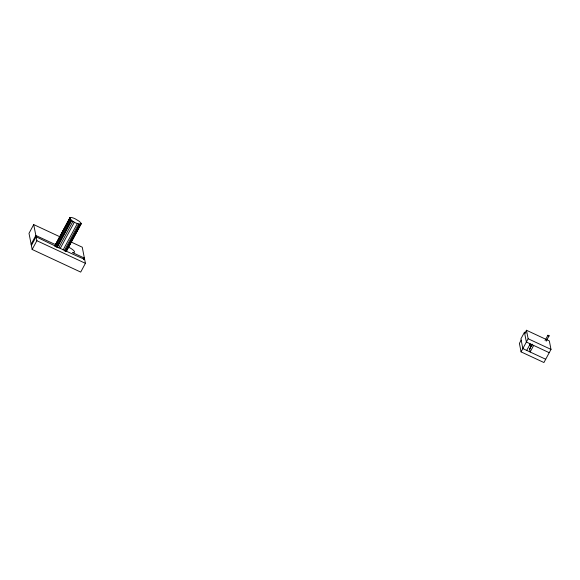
<?xml version="1.0" encoding="UTF-8"?>
<svg xmlns="http://www.w3.org/2000/svg" width="580" height="580" viewBox="0 0 580 580"><rect width="100%" height="100%" fill="white"/><g stroke="black" fill="none" stroke-linecap="round" stroke-linejoin="round"><path stroke-width="0.87" d="M60.407 237.024L33.712 224.583L35.844 235.48L55.593 244.68L70.281 217.486A6.445 1.711 28.3 0 1 75.023 218.732L79.184 221.234L80.852 222.88L81.069 223.974L66.367 251.285M69.81 217.732L69.723 218.189C72.05 221.654 76.48 223.865 80.598 224.221L81.069 223.974M547.919 335.247L549.042 335.871L547.919 335.247L545.07 340.54M33.712 224.583L29 233.334L32.161 249.465L80.7 272.085L85.412 263.334L84.636 259.369C68.186 252.314 52.186 244.608 36.098 236.749L31.385 245.499M31.131 244.231L35.844 235.48M32.161 249.465L36.873 240.714L36.098 236.749M55.535 244.55L69.933 217.667M54.737 246.268L69.788 218.319M55.325 246.137L70.028 218.834M55.992 246.92L70.702 219.61M56.724 247.551L71.427 220.24M57.413 247L71.695 220.472M58.66 247.892L72.942 221.357M60.168 248.573L74.363 222.213M63.126 249.951L77.321 223.59M64.373 250.553L78.655 224.025M65.069 251.546L79.779 224.235M65.293 251.546L79.996 224.235M65.895 251.531L80.598 224.221M66.453 250.828L81.156 223.518M83.527 259.688L84.383 258.1L82.251 247.203L70.927 241.925M526.009 332.993L524.458 332.267L520.927 338.829L522.841 348.594L545.7 359.252M521.173 340.105L519.404 343.389L521.072 351.879L543.931 362.529L551 349.406L549.34 340.917L526.473 330.259L524.712 333.543M521.072 351.879L528.141 338.749L526.473 330.259M526.72 350.4L530.25 343.839M531.904 344.556L529.547 348.935L530.069 348.986M532.36 344.179L529.612 349.283L530.149 352.002L533.68 345.441M546.193 341.163L549.042 335.871M55.622 244.093L56.086 243.846A6.445 1.711 28.3 0 1 56.913 243.832M528.141 338.749L551 349.406M549.231 352.683L526.372 342.033L524.458 332.267M529.482 344.81L531.933 345.955M84.383 258.1L72.594 252.605L73.993 252.575L74.566 252.01A6.445 1.711 28.3 0 0 70.296 248.066L68.817 247.276M36.873 240.714L85.412 263.334"/></g></svg>
